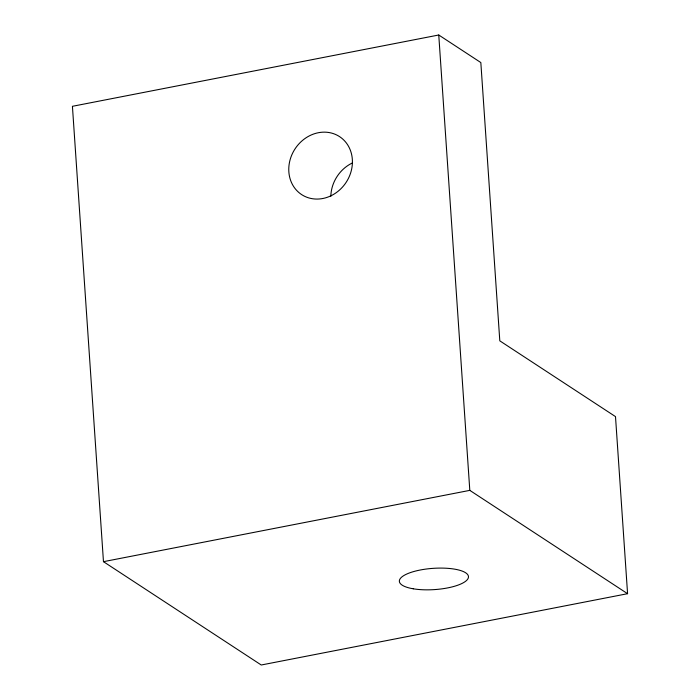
<?xml version="1.0" encoding="UTF-8"?>
<svg xmlns="http://www.w3.org/2000/svg" width="700" height="700" viewBox="0 0 700 700"><rect width="100%" height="100%" fill="white"/><g stroke="black" fill="none" stroke-linecap="round" stroke-linejoin="round"><path stroke-width="1.05" d="M438.76 35L72.424 106.304L103.469 561.671L261.24 665L627.576 593.696L615.501 416.614L499.8 340.839L480.83 62.554L438.76 35L469.805 490.367L627.576 593.696M103.469 561.671L469.805 490.367M330.846 196.105A34.641 30.546 -56.8 0 1 352.284 163.004M413.254 588.796A34.641 10.649 -3.9 0 0 468.239 578.095A34.641 10.649 -3.9 0 0 420.236 570.01A34.641 10.649 -3.9 0 0 413.254 588.796M330.977 195.781A34.641 30.546 -56.8 0 0 341.46 137.987A34.641 30.546 -56.8 0 0 289.345 163.074A34.641 30.546 -56.8 0 0 330.977 195.781"/></g></svg>
